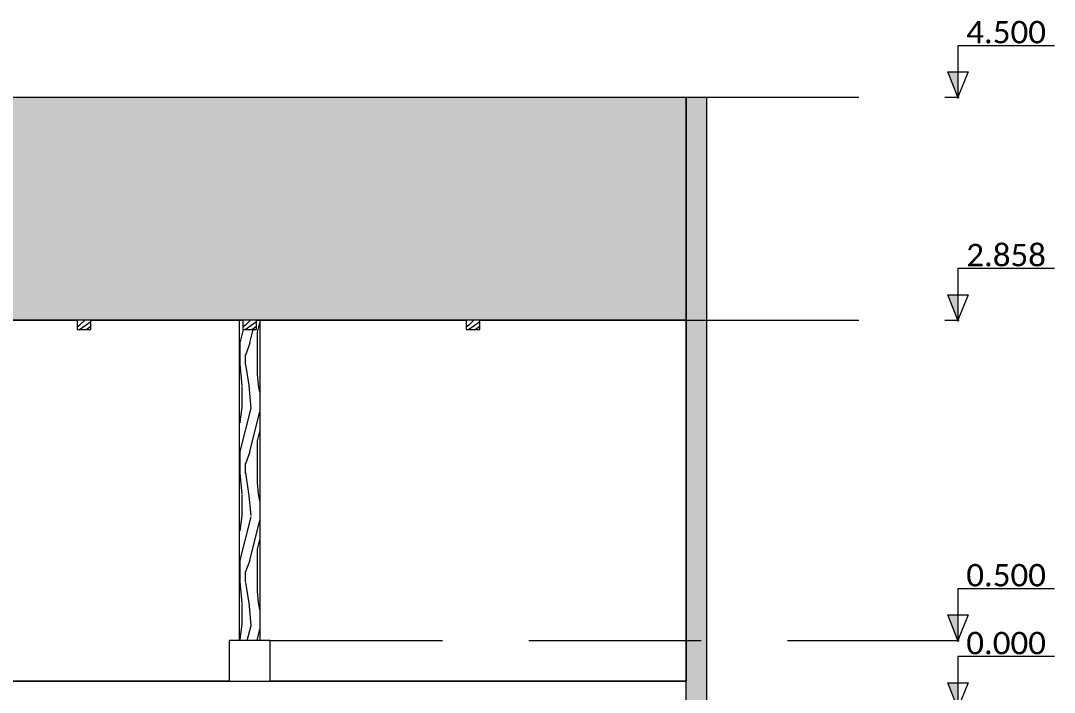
# Model space of a CAD drawing. Header units: metres. Extents: x -197 to 1099, y -24 to 14.
# Drawn here: x 664.19 to 671.8, y 0.12 to 5.06 of the extents above; entities that cross this region are included whole.
import ezdxf
from ezdxf.enums import TextEntityAlignment as Align

# ---------------------------------------------------------------- set-up
doc = ezdxf.new("R2010")
doc.units = ezdxf.units.M
doc.header["$LTSCALE"] = 0.001
doc.header["$PDMODE"] = 34
doc.header["$PDSIZE"] = 0.01
doc.linetypes.add('HIDDENX2', pattern=[19.05, 12.7, -6.35])
doc.layers.get('0').update_dxf_attribs({"lineweight": 13, "true_color": 0x000000})
for name, color, linetype, lineweight, true_color in [('Jach-Anotaciones-CalidaddeLínea  0.13', 7, 'Continuous', 13, 0x000000), ('Jach-Anotaciones-Hatch-Lum100%', 7, 'Continuous', 13, 0x000000), ('Jach-Anotaciones-Hatch-Lum50%', 9, 'Continuous', 13, 0x808080), ('JACH-Anotaciones-Textos-Lum75% @ 0.075', 7, 'Continuous', 13, 0x404040), ('JACH-Arq-Lineas-Proyeccion Niveles cortes', 9, 'HIDDENX2', 13, 0x808080)]:
    doc.layers.add(name, color=color, linetype=linetype, lineweight=lineweight, true_color=true_color)
doc.styles.add('02a-Calibri-JACH(1.8mm)', font='calibri.ttf', dxfattribs={"height": 2.2})
pattern_1 = [(0, (169.421, 45.032), (0, 6.985), [5.08, -1.905]), (90, (169.421, 45.032), (-6.985, 4e-16), [5.08, -1.905])]

# ---------------------------------------------------------------- blocks, each defined once
blk = doc.blocks.new('*U446')
at = {"lineweight": 0, "ltscale": 100}
h = blk.add_hatch(dxfattribs=at)
h.set_pattern_fill('ANGLE', color=256)
h.set_pattern_definition(pattern_1)
h.paths.add_polyline_path([(0, 2.5), (0, 0), (1, 2.5)])
h = blk.add_hatch(color=256, dxfattribs=at)
h.dxf.hatch_style = 1
h.paths.add_polyline_path([(0, 2.5), (0, 0), (1, 2.5)])
for points in [[(0, 5.1), (-9.47, 5.1)], [(0, 5.1), (0, 1.25)]]:
    blk.add_lwpolyline(points, dxfattribs=at)
for points in [[(0, 0), (1, 2.5), (-1, 2.5)], [(0, 2.5), (0, 0), (1, 2.5)]]:
    blk.add_lwpolyline(points, close=True, dxfattribs=at)
blk.add_point((0, 0), dxfattribs=at)
at = {"lineweight": 0, "ltscale": 100, "style": '02a-Calibri-JACH(1.8mm)'}
blk.add_attdef('ALT', text='', height=2.2, dxfattribs=at).set_placement((-4.73, 6.4), align=Align.MIDDLE_CENTER)
blk = doc.blocks.new('*U447')
at = {"lineweight": 0, "ltscale": 100}
h = blk.add_hatch(dxfattribs=at)
h.set_pattern_fill('ANGLE', color=256)
h.set_pattern_definition(pattern_1)
h.paths.add_polyline_path([(0, 2.5), (0, 0), (1, 2.5)])
h = blk.add_hatch(color=256, dxfattribs=at)
h.dxf.hatch_style = 1
h.paths.add_polyline_path([(0, 2.5), (0, 0), (1, 2.5)])
for points in [[(0, 5.1), (-9.47, 5.1)], [(0, 5.1), (0, 1.25)]]:
    blk.add_lwpolyline(points, dxfattribs=at)
for points in [[(0, 0), (1, 2.5), (-1, 2.5)], [(0, 2.5), (0, 0), (1, 2.5)]]:
    blk.add_lwpolyline(points, close=True, dxfattribs=at)
blk.add_point((0, 0), dxfattribs=at)
at = {"lineweight": 0, "ltscale": 100, "style": '02a-Calibri-JACH(1.8mm)'}
blk.add_attdef('ALT', text='', height=2.2, dxfattribs=at).set_placement((-4.73, 6.4), align=Align.MIDDLE_CENTER)
blk = doc.blocks.new('*U448')
at = {"lineweight": 0, "ltscale": 100}
h = blk.add_hatch(dxfattribs=at)
h.set_pattern_fill('ANGLE', color=256)
h.set_pattern_definition(pattern_1)
h.paths.add_polyline_path([(0, 2.5), (0, 0), (1, 2.5)])
h = blk.add_hatch(color=256, dxfattribs=at)
h.dxf.hatch_style = 1
h.paths.add_polyline_path([(0, 2.5), (0, 0), (1, 2.5)])
for points in [[(0, 5.1), (-9.47, 5.1)], [(0, 5.1), (0, 1.25)]]:
    blk.add_lwpolyline(points, dxfattribs=at)
for points in [[(0, 0), (1, 2.5), (-1, 2.5)], [(0, 2.5), (0, 0), (1, 2.5)]]:
    blk.add_lwpolyline(points, close=True, dxfattribs=at)
blk.add_point((0, 0), dxfattribs=at)
at = {"lineweight": 0, "ltscale": 100, "style": '02a-Calibri-JACH(1.8mm)'}
blk.add_attdef('ALT', text='', height=2.2, dxfattribs=at).set_placement((-4.73, 6.4), align=Align.MIDDLE_CENTER)
blk = doc.blocks.new('*U423')
at = {"lineweight": 0, "ltscale": 100}
h = blk.add_hatch(dxfattribs=at)
h.set_pattern_fill('ANGLE', color=256)
h.set_pattern_definition(pattern_1)
h.paths.add_polyline_path([(0, 2.5), (0, 0), (1, 2.5)])
h = blk.add_hatch(color=256, dxfattribs=at)
h.dxf.hatch_style = 1
h.paths.add_polyline_path([(0, 2.5), (0, 0), (1, 2.5)])
for points in [[(0, 5.1), (-9.47, 5.1)], [(0, 5.1), (0, 1.25)]]:
    blk.add_lwpolyline(points, dxfattribs=at)
for points in [[(0, 0), (1, 2.5), (-1, 2.5)], [(0, 2.5), (0, 0), (1, 2.5)]]:
    blk.add_lwpolyline(points, close=True, dxfattribs=at)
blk.add_point((0, 0), dxfattribs=at)
at = {"lineweight": 0, "ltscale": 100, "style": '02a-Calibri-JACH(1.8mm)'}
blk.add_attdef('ALT', text='', height=2.2, dxfattribs=at).set_placement((-4.73, 6.4), align=Align.MIDDLE_CENTER)

msp = doc.modelspace()

# ---------------------------------------------------------------- hatches: boundary and pattern name
at = {"layer": 'Jach-Anotaciones-Hatch-Lum100%', "ltscale": 100}
h = msp.add_hatch(color=256, dxfattribs=at)
h.dxf.hatch_style = 1
h.paths.add_polyline_path([(669.0894, 4.5), (669.23936, 4.5), (669.23936, -0.4), (669.0894, -0.4)])
at = {"layer": 'Jach-Anotaciones-Hatch-Lum50%', "ltscale": 100}
h = msp.add_hatch(dxfattribs=at)
h.set_pattern_fill('218', color=256, scale=0.13, pattern_type=2)
h.set_pattern_definition([(0, (330.01717, 0.04875), (0.26, 0.13), [0.0325, -0.2275]), (0, (330.01717, 0.065), (0.26, 0.13), [0.0325, -0.0975]), (0, (330.14717, 0.08125), (0.26, 0.13), [0.0325, -0.2275]), (0, (329.95217, -7e-15), (0.26, 0.13), [0.01625, -0.13, 0.01625, -0.0975]), (45, (329.968415, 0.0325), (0, 0.13), [0.02298097, -0.34471456]), (45, (329.952165, 0.08125), (0, 0.13), [0.016419, -0.35127653]), (45, (329.952165, 0.0975), (0, 0.13), [0.019695, -0.34800053]), (135, (330.114665, 0.0975), (1e-17, 0.13), [0.019695, -0.34800053]), (135, (330.114665, 0.08125), (1e-17, 0.13), [0.016419, -0.35127653]), (135, (330.098415, 0.0325), (1e-17, 0.13), [0.02298097, -0.34471456]), (26.56505, (329.98467, 0.0325), (-7e-12, 0.13), [0.036336105, -0.25435273]), (26.56505, (329.98467, 0.04875), (-7e-12, 0.13), [0.036336105, -0.25435273]), (26.56505, (329.91967, 0.065), (-7e-12, 0.13), [0.036336105, -0.25435273]), (26.56505, (329.91967, 0.08125), (-7e-12, 0.13), [0.036336105, -0.25435273]), (63.434949, (329.952165, -7e-15), (7e-12, 0.13), [0.036336105, -0.54504157]), (63.434949, (329.968415, -7e-15), (7e-12, 0.13), [0.036336105, -0.54504157]), (116.565051, (330.098415, -7e-15), (-7e-12, 0.13), [0.036336105, -0.54504157]), (116.565051, (330.114665, -7e-15), (-7e-12, 0.13), [0.036336105, -0.54504157]), (153.43495, (330.08217, 0.0325), (7e-12, 0.13), [0.036336105, -0.25435273]), (153.43495, (330.08217, 0.04875), (7e-12, 0.13), [0.036336105, -0.25435273]), (153.43495, (330.14717, 0.065), (7e-12, 0.13), [0.036336105, -0.25435273]), (153.43495, (330.14717, 0.08125), (7e-12, 0.13), [0.036336105, -0.25435273]), (82.8749837, (329.952165, -7e-15), (6e-14, 0.13), [0.13101166, -1.96517535]), (97.1250163, (330.114665, -7e-15), (-6e-14, 0.13), [0.13101166, -1.96517535])])
h.paths.add_polyline_path([(652.01181, 4.5), (669.0894, 4.5), (669.0894, 2.85783), (652.01181, 2.85783)])

# ---------------------------------------------------------------- linework, layer by layer
at = {"layer": 'Jach-Anotaciones-CalidaddeLínea  0.13', "ltscale": 100}
for points in [[(652.01181, 4.5), (669.0894, 4.5), (669.0894, 2.85783), (652.01181, 2.85783)], [(669.0894, 4.5), (669.23936, 4.5), (669.23936, -0.4), (669.0894, -0.4)], [(652.01181, 2.85783), (669.0894, 2.85783), (669.0894, 0.2), (652.01181, 0.2)]]:
    msp.add_lwpolyline(points, close=True, dxfattribs=at)
msp.add_lwpolyline([(652.01181, 0.2), (669.0894, 0.2)], dxfattribs=at)
at = {"layer": 'JACH-Arq-Lineas-Proyeccion Niveles cortes', "ltscale": 100}
for points in [[(669.0894, 4.5), (671.0894, 4.5)], [(669.0894, 2.85783), (671.0894, 2.85783)]]:
    msp.add_lwpolyline(points, dxfattribs=at)

# ---------------------------------------------------------------- block references
at = {"layer": 'JACH-Anotaciones-Textos-Lum75% @ 0.075', "ltscale": 100}
ref = msp.add_blockref('*U448', (671.0894, 4.5), dxfattribs=dict(at, xscale=-0.075, yscale=0.075, zscale=0.075))
ref.add_attrib('ALT', '4.500', dxfattribs={"layer": '0', "lineweight": 0, "ltscale": 100, "height": 0.165, "style": '02a-Calibri-JACH(1.8mm)'}).set_placement((671.44436, 4.98006), align=Align.MIDDLE_CENTER)
ref = msp.add_blockref('*U447', (671.0894, 2.85783), dxfattribs=dict(at, xscale=-0.075, yscale=0.075, zscale=0.075))
ref.add_attrib('ALT', '2.858', dxfattribs={"layer": '0', "lineweight": 0, "ltscale": 100, "height": 0.165, "style": '02a-Calibri-JACH(1.8mm)'}).set_placement((671.44436, 3.33789), align=Align.MIDDLE_CENTER)
ref = msp.add_blockref('*U423', (671.0894, 0.50002), dxfattribs=dict(at, xscale=-0.075, yscale=0.075, zscale=0.075))
ref.add_attrib('ALT', '0.500', dxfattribs={"layer": '0', "lineweight": 0, "ltscale": 100, "height": 0.165, "style": '02a-Calibri-JACH(1.8mm)'}).set_placement((671.44436, 0.98008), align=Align.MIDDLE_CENTER)
ref = msp.add_blockref('*U446', (671.0894, 0), dxfattribs=dict(at, xscale=-0.075, yscale=0.075, zscale=0.075))
ref.add_attrib('ALT', '0.000', dxfattribs={"layer": '0', "lineweight": 0, "ltscale": 100, "height": 0.165, "style": '02a-Calibri-JACH(1.8mm)'}).set_placement((671.44436, 0.48006), align=Align.MIDDLE_CENTER)

# ---------------------------------------------------------------- next in the draw order: wipeouts: each hides what was drawn before it
at = {"ltscale": 100}
for points in [[(664.60541, 2.79057), (664.70541, 2.79057), (664.70541, 2.85783), (664.60541, 2.85783)], [(665.80041, 2.85783), (665.95041, 2.85783), (665.95041, 0.50002), (665.80041, 0.50002)], [(667.4699, 2.79057), (667.5699, 2.79057), (667.5699, 2.85783), (667.4699, 2.85783)]]:
    msp.add_wipeout(points, dxfattribs=at).dxf.layer = 'Jach-Anotaciones-CalidaddeLínea  0.13'

# ---------------------------------------------------------------- next in the draw order: hatches: boundary and pattern name
at = {"layer": 'Jach-Anotaciones-Hatch-Lum50%', "ltscale": 100}
h = msp.add_hatch(dxfattribs=at)
h.set_pattern_fill('WOOD_01', color=256, scale=0.6, angle=45, pattern_type=2)
h.set_pattern_definition([(45, (340.2437, 0.6879), (-0.4242641, 0.4242641), [0.12, -0.48]), (53.9726, (340.477062, 0.463012), (2.1213213634, 2.969847486), [0.1154124, -11.4258174]), (50.7105, (340.447364, 0.484225), (3.394118772, 4.242634612), [0.1205988, -5.9093256]), (29.5779, (340.320084, 0.611504), (5.9396913864, 3.3941177175), [0.1804992, -17.8694262]), (38.6599, (340.18856, 0.76), (0.424263336, 0.42426507), [0.1086648, -5.3245656]), (30.0686, (340.44312, 0.530894), (2.121319648, 1.2727928944), [0.0931452, -9.2213592]), (33.6901, (340.04856, 0.62847), (0.424264035, 0.42426435), [0.2447532, -2.8146582]), (50.7105, (340.515246, 0.42483), (3.394118772, 4.242634612), [0.0602994, -5.969625]), (45, (340.3328, 0.5988), (-0.4242641, 0.4242641), [0.06, -0.54]), (45, (340.19705, 0.56484), (-0.4242641, 0.4242641), [0.18, -0.42]), (56.3099, (340.21826, 0.71333), (1.272793197, 2.12131916), [0.061188, -2.9982234]), (47.7263, (340.332812, 0.513924), (8.0610191202, 8.9095438786), [0.1261428, -12.4881348]), (37.4054, (340.366753, 0.52241), (3.8183738783, 2.9698511006), [0.0907962, -8.9888502]), (45, (340.50676, 0.34), (-0.4242641, 0.4242641), [0.12, -0.48]), (43.8309, (340.485547, 0.276336), (0.4242638206, 0.4242644723), [0.2940612, -29.11206]), (45, (340.16735, 0.59453), (-0.4242641, 0.4242641), [0.06, -0.54]), (45, (340.17583, 0.6709), (-0.4242641, 0.4242641), [0.06, -0.54]), (45, (339.94673, 0.51817), (-0.4242641, 0.4242641), [0.09, -0.51]), (35.5377, (340.04007, 0.65393), (0.424263937, 0.424264266), [0.1824828, -3.4671744]), (45, (339.9043, 0.51817), (-0.4242641, 0.4242641), [0.12, -0.48]), (45, (340.2395, 0.08966), (-0.4242641, 0.4242641), [0.066, -0.534]), (45, (340.43464, 0.32725), (-0.4242641, 0.4242641), [0.06, -0.54]), (45, (340.20553, 0.1236), (-0.4242641, 0.4242641), [0.126, -0.474]), (50.4403, (340.396452, 0.36543), (3.8183787048, 4.666902416), [0.12657, -12.5304432]), (45, (340.36675, 0.4036), (-0.4242641, 0.4242641), [0.114, -0.486]), (45, (340.13765, 0.1915), (-0.4242641, 0.4242641), [0.066, -0.534]), (43.8309, (340.12068, 0.310277), (0.4242638206, 0.4242644723), [0.2940612, -29.11206]), (45, (340.1207, 0.38664), (-0.4242641, 0.4242641), [0.06, -0.54]), (45, (340.0655, 0.35695), (-0.4242641, 0.4242641), [0.06, -0.54]), (45, (340.23523, 0.52665), (-0.4242641, 0.4242641), [0.12, -0.48]), (45, (340.1419, 0.4503), (-0.4242641, 0.4242641), [0.06, -0.54]), (45, (340.0061, 0.41634), (-0.4242641, 0.4242641), [0.12, -0.48]), (64.6538, (340.29887, 0.352703), (2.9698508897, 6.363958836), [0.0891966, -8.8304436]), (56.3099, (340.10795, 0.39937), (1.272793197, 2.12131916), [0.061188, -2.9982234]), (56.3099, (340.29887, 0.54786), (1.272793197, 2.12131916), [0.061188, -2.9982234]), (50.7105, (340.01037, 0.581806), (3.394118772, 4.242634612), [0.0602994, -5.969625]), (34.6952, (339.84915, 0.47998), (2.969846221, 2.121322584), [0.0670818, -6.641121]), (33.6901, (340.28614, 0.13633), (0.424264035, 0.42426435), [0.061188, -2.9982234]), (135, (340.33705, 0.17027), (-0.4242641, -0.4242641), [0, -0.6]), (31.6076, (340.010372, 0.318762), (8.9095326123, 5.5154459148), [0.129522, -12.8226924]), (56.3099, (340.20978, 0.63696), (1.272793197, 2.12131916), [0.061188, -2.9982234]), (55.3048, (340.47706, 0.369674), (1.697057863, 2.545582644), [0.0670818, -6.641121]), (33.6901, (340.16311, 0.42907), (0.424264035, 0.42426435), [0.061188, -2.9982234]), (33.6901, (340.18432, 0.49271), (0.424264035, 0.42426435), [0.061188, -2.9982234]), (26.5651, (340.0528, 0.27634), (0.42426348, 0.42426448), [0.0758946, -1.8214716]), (30.9638, (339.95522, 0.46725), (0.424263374, 0.42426443), [0.2473866, -2.2264764]), (28.3008, (340.01037, 0.581806), (3.818373941, 2.121322985), [0.1879254, -6.076257]), (45, (339.98916, 0.603), (-0.4242641, 0.4242641), [0.072, -0.528]), (30.9638, (340.29463, 0.2127), (0.424263374, 0.42426443), [0.2473866, -2.2264764]), (30.9638, (340.2225, 0.19997), (0.424263374, 0.42426443), [0.2473866, -2.2264764]), (30.9638, (340.18432, 0.23815), (0.424263374, 0.42426443), [0.2473866, -2.2264764]), (34.6952, (339.950975, 0.37816), (2.969846221, 2.121322584), [0.0670818, -6.641121]), (30.9638, (340.09098, 0.5012), (0.424263374, 0.42426443), [0.123693, -2.35017]), (34.6952, (340.08674, 0.242395), (2.969846221, 2.121322584), [0.0670818, -6.641121]), (42.6141, (340.337055, 0.433313), (0.4242635254, 0.424264566), [0.1441248, -14.268369]), (34.6952, (340.21402, 0.46301), (2.969846221, 2.121322584), [0.0670818, -6.641121]), (57.5288, (340.26917, 0.501196), (1.272792705, 2.121320251), [0.055317, -5.4764094]), (34.5626, (340.107952, 0.221181), (5.5154265403, 3.8183827019), [0.2318364, -22.951773]), (36.8699, (340.29887, 0.3527), (0.424263943, 0.424263737), [0.0848526, -4.1577876]), (49.7636, (340.141893, 0.28058), (4.2426442934, 5.0911651756), [0.1444992, -7.0804572]), (45, (340.23523, 0.3909), (-0.4242641, 0.4242641), [0.186, -0.414]), (29.7449, (339.89582, 0.433313), (2.121319509, 1.272792796), [0.0684108, -6.7726416]), (35.5377, (340.337055, 0.17027), (0.424263937, 0.424264266), [0.1824828, -3.4671744]), (25.0169, (340.158864, 0.17027), (1.6970559375, 0.848528373), [0.0702282, -6.9525912]), (45, (340.2522, 0.76424), (-0.4242641, 0.4242641), [0.03, -0.57]), (45, (340.4389, 0.57756), (-0.4242641, 0.4242641), [0.06, -0.54]), (56.3099, (340.59161, 0.42483), (1.272793197, 2.12131916), [0.061188, -2.9982234]), (45, (340.5534, 0.4715), (-0.4242641, 0.4242641), [0.108, -0.492]), (28.3008, (340.324327, 0.692114), (3.818373941, 2.121322985), [0.0626418, -6.2015406]), (33.0207, (340.417665, 0.607262), (9.7585391335, 6.3634951477), [0.1104042, -20.1303864]), (135, (340.5916, 0.4248), (-0.4242641, -0.4242641), [0, -0.6]), (45, (340.62555, 0.47574), (-0.4242641, 0.4242641), [0.054, -0.546]), (45, (340.54494, 0.55635), (-0.4242641, 0.4242641), [0.054, -0.546]), (45, (340.52373, 0.57756), (-0.4242641, 0.4242641), [0.054, -0.546]), (21.0376, (340.37948, 0.72181), (4.242635036, 1.69706195), [0.0590934, -5.8502172]), (33.5163, (340.32857, 0.772725), (2.54565036602, 1.6969903074), [0.0551028, -39.129315]), (26.5651, (340.4813, 0.61999), (0.42426348, 0.42426448), [0.0569208, -1.8404448]), (32.4712, (340.273415, 0.82788), (2.54558438, 1.697056579), [0.055317, -5.4764094])])
h.paths.add_polyline_path([(664.60541, 2.79057), (664.70541, 2.79057), (664.70541, 2.85783), (664.60541, 2.85783)])
h = msp.add_hatch(dxfattribs=at)
h.set_pattern_fill('WOOD_01', color=256, scale=0.6, angle=45, pattern_type=2)
h.set_pattern_definition([(45, (343.1082, 0.6879), (-0.4242641, 0.4242641), [0.12, -0.48]), (53.9726, (343.34156, 0.463012), (2.1213213634, 2.969847486), [0.1154124, -11.4258174]), (50.7105, (343.31186, 0.484225), (3.394118772, 4.242634612), [0.1205988, -5.9093256]), (29.5779, (343.184582, 0.611504), (5.9396913864, 3.3941177175), [0.1804992, -17.8694262]), (38.6599, (343.05306, 0.76), (0.424263336, 0.42426507), [0.1086648, -5.3245656]), (30.0686, (343.30762, 0.530894), (2.121319648, 1.2727928944), [0.0931452, -9.2213592]), (33.6901, (342.91305, 0.62847), (0.424264035, 0.42426435), [0.2447532, -2.8146582]), (50.7105, (343.379743, 0.42483), (3.394118772, 4.242634612), [0.0602994, -5.969625]), (45, (343.1973, 0.5988), (-0.4242641, 0.4242641), [0.06, -0.54]), (45, (343.06155, 0.56484), (-0.4242641, 0.4242641), [0.18, -0.42]), (56.3099, (343.08276, 0.71333), (1.272793197, 2.12131916), [0.061188, -2.9982234]), (47.7263, (343.19731, 0.513924), (8.0610191202, 8.9095438786), [0.1261428, -12.4881348]), (37.4054, (343.23125, 0.52241), (3.8183738783, 2.9698511006), [0.0907962, -8.9888502]), (45, (343.37126, 0.34), (-0.4242641, 0.4242641), [0.12, -0.48]), (43.8309, (343.350045, 0.276336), (0.4242638206, 0.4242644723), [0.2940612, -29.11206]), (45, (343.03185, 0.59453), (-0.4242641, 0.4242641), [0.06, -0.54]), (45, (343.04033, 0.6709), (-0.4242641, 0.4242641), [0.06, -0.54]), (45, (342.8112, 0.51817), (-0.4242641, 0.4242641), [0.09, -0.51]), (35.5377, (342.90457, 0.65393), (0.424263937, 0.424264266), [0.1824828, -3.4671744]), (45, (342.7688, 0.51817), (-0.4242641, 0.4242641), [0.12, -0.48]), (45, (343.104, 0.08966), (-0.4242641, 0.4242641), [0.066, -0.534]), (45, (343.29913, 0.32725), (-0.4242641, 0.4242641), [0.06, -0.54]), (45, (343.07003, 0.1236), (-0.4242641, 0.4242641), [0.126, -0.474]), (50.4403, (343.26095, 0.36543), (3.8183787048, 4.666902416), [0.12657, -12.5304432]), (45, (343.23125, 0.4036), (-0.4242641, 0.4242641), [0.114, -0.486]), (45, (343.00215, 0.1915), (-0.4242641, 0.4242641), [0.066, -0.534]), (43.8309, (342.985178, 0.310277), (0.4242638206, 0.4242644723), [0.2940612, -29.11206]), (45, (342.9852, 0.38664), (-0.4242641, 0.4242641), [0.06, -0.54]), (45, (342.93, 0.35695), (-0.4242641, 0.4242641), [0.06, -0.54]), (45, (343.0997, 0.52665), (-0.4242641, 0.4242641), [0.12, -0.48]), (45, (343.0064, 0.4503), (-0.4242641, 0.4242641), [0.06, -0.54]), (45, (342.8706, 0.41634), (-0.4242641, 0.4242641), [0.12, -0.48]), (64.6538, (343.16337, 0.352703), (2.9698508897, 6.363958836), [0.0891966, -8.8304436]), (56.3099, (342.97245, 0.39937), (1.272793197, 2.12131916), [0.061188, -2.9982234]), (56.3099, (343.16337, 0.54786), (1.272793197, 2.12131916), [0.061188, -2.9982234]), (50.7105, (342.87487, 0.581806), (3.394118772, 4.242634612), [0.0602994, -5.969625]), (34.6952, (342.71365, 0.47998), (2.969846221, 2.121322584), [0.0670818, -6.641121]), (33.6901, (343.15064, 0.13633), (0.424264035, 0.42426435), [0.061188, -2.9982234]), (135, (343.20155, 0.17027), (-0.4242641, -0.4242641), [0, -0.6]), (31.6076, (342.87487, 0.318762), (8.9095326123, 5.5154459148), [0.129522, -12.8226924]), (56.3099, (343.07427, 0.63696), (1.272793197, 2.12131916), [0.061188, -2.9982234]), (55.3048, (343.34156, 0.369674), (1.697057863, 2.545582644), [0.0670818, -6.641121]), (33.6901, (343.0276, 0.42907), (0.424264035, 0.42426435), [0.061188, -2.9982234]), (33.6901, (343.04882, 0.49271), (0.424264035, 0.42426435), [0.061188, -2.9982234]), (26.5651, (342.9173, 0.27634), (0.42426348, 0.42426448), [0.0758946, -1.8214716]), (30.9638, (342.81971, 0.46725), (0.424263374, 0.42426443), [0.2473866, -2.2264764]), (28.3008, (342.87487, 0.581806), (3.818373941, 2.121322985), [0.1879254, -6.076257]), (45, (342.85366, 0.603), (-0.4242641, 0.4242641), [0.072, -0.528]), (30.9638, (343.15913, 0.2127), (0.424263374, 0.42426443), [0.2473866, -2.2264764]), (30.9638, (343.087, 0.19997), (0.424263374, 0.42426443), [0.2473866, -2.2264764]), (30.9638, (343.04882, 0.23815), (0.424263374, 0.42426443), [0.2473866, -2.2264764]), (34.6952, (342.81547, 0.37816), (2.969846221, 2.121322584), [0.0670818, -6.641121]), (30.9638, (342.95548, 0.5012), (0.424263374, 0.42426443), [0.123693, -2.35017]), (34.6952, (342.951237, 0.242395), (2.969846221, 2.121322584), [0.0670818, -6.641121]), (42.6141, (343.201552, 0.433313), (0.4242635254, 0.424264566), [0.1441248, -14.268369]), (34.6952, (343.078516, 0.46301), (2.969846221, 2.121322584), [0.0670818, -6.641121]), (57.5288, (343.13367, 0.501196), (1.272792705, 2.121320251), [0.055317, -5.4764094]), (34.5626, (342.97245, 0.221181), (5.5154265403, 3.8183827019), [0.2318364, -22.951773]), (36.8699, (343.16337, 0.3527), (0.424263943, 0.424263737), [0.0848526, -4.1577876]), (49.7636, (343.00639, 0.28058), (4.2426442934, 5.0911651756), [0.1444992, -7.0804572]), (45, (343.0997, 0.3909), (-0.4242641, 0.4242641), [0.186, -0.414]), (29.7449, (342.76032, 0.433313), (2.121319509, 1.272792796), [0.0684108, -6.7726416]), (35.5377, (343.20155, 0.17027), (0.424263937, 0.424264266), [0.1824828, -3.4671744]), (25.0169, (343.02336, 0.17027), (1.6970559375, 0.848528373), [0.0702282, -6.9525912]), (45, (343.1167, 0.76424), (-0.4242641, 0.4242641), [0.03, -0.57]), (45, (343.3034, 0.57756), (-0.4242641, 0.4242641), [0.06, -0.54]), (56.3099, (343.45611, 0.42483), (1.272793197, 2.12131916), [0.061188, -2.9982234]), (45, (343.4179, 0.4715), (-0.4242641, 0.4242641), [0.108, -0.492]), (28.3008, (343.188825, 0.692114), (3.818373941, 2.121322985), [0.0626418, -6.2015406]), (33.0207, (343.282163, 0.607262), (9.7585391335, 6.3634951477), [0.1104042, -20.1303864]), (135, (343.4561, 0.4248), (-0.4242641, -0.4242641), [0, -0.6]), (45, (343.49005, 0.47574), (-0.4242641, 0.4242641), [0.054, -0.546]), (45, (343.40944, 0.55635), (-0.4242641, 0.4242641), [0.054, -0.546]), (45, (343.3882, 0.57756), (-0.4242641, 0.4242641), [0.054, -0.546]), (21.0376, (343.24398, 0.72181), (4.242635036, 1.69706195), [0.0590934, -5.8502172]), (33.5163, (343.193067, 0.772725), (2.54565036602, 1.6969903074), [0.0551028, -39.129315]), (26.5651, (343.3458, 0.61999), (0.42426348, 0.42426448), [0.0569208, -1.8404448]), (32.4712, (343.13791, 0.82788), (2.54558438, 1.697056579), [0.055317, -5.4764094])])
h.paths.add_polyline_path([(667.4699, 2.79057), (667.5699, 2.79057), (667.5699, 2.85783), (667.4699, 2.85783)])

# ---------------------------------------------------------------- next in the draw order: linework, layer by layer
at = {"layer": 'Jach-Anotaciones-CalidaddeLínea  0.13', "ltscale": 100}
for points in [[(664.60541, 2.79057), (664.70541, 2.79057), (664.70541, 2.85783), (664.60541, 2.85783)], [(665.80041, 2.85783), (665.95041, 2.85783), (665.95041, 0.50002), (665.80041, 0.50002)], [(667.4699, 2.79057), (667.5699, 2.79057), (667.5699, 2.85783), (667.4699, 2.85783)]]:
    msp.add_lwpolyline(points, close=True, dxfattribs=at)

# ---------------------------------------------------------------- next in the draw order: wipeouts: each hides what was drawn before it
at = {"ltscale": 100}
msp.add_wipeout([(665.72541, 0.2), (666.02541, 0.2), (666.02541, 0.50002), (665.72541, 0.50002)], dxfattribs=at).dxf.layer = 'Jach-Anotaciones-CalidaddeLínea  0.13'

# ---------------------------------------------------------------- next in the draw order: hatches: boundary and pattern name
at = {"layer": 'Jach-Anotaciones-Hatch-Lum50%', "ltscale": 100}
h = msp.add_hatch(dxfattribs=at)
h.set_pattern_fill('WOOD_01', color=256, scale=0.8, angle=90, pattern_type=2)
h.set_pattern_definition([(90, (467.0348, 0.768), (-0.8, 5e-17), [0.16, -0.64]), (98.9726, (467.466832, 0.776), (-0.7999981005, 4.8000000235), [0.1538832, -15.2344232]), (95.7105, (467.41883, 0.768), (-0.799988406, 7.20000014), [0.1607984, -7.8791008]), (74.5779, (467.178832, 0.768), (2.399989871, 8.7999996156), [0.2406656, -23.8259016]), (83.6599, (466.91483, 0.784), (-1.634e-06, 0.800000253), [0.1448864, -7.0994208]), (75.0686, (467.37083, 0.808), (0.799998696, 3.199999993), [0.1241936, -12.2951456]), (78.6901, (466.90683, 0.528), (-3e-07, 0.80000023), [0.3263376, -3.7528776]), (95.7105, (467.53883, 0.776), (-0.799988406, 7.20000014), [0.0803992, -7.9595]), (90, (467.2028, 0.768), (-0.8, 5e-17), [0.08, -0.72]), (90, (467.1068, 0.608), (-0.8, 5e-17), [0.24, -0.56]), (101.3099, (466.98683, 0.768), (-0.79999795, 3.19999982), [0.081584, -3.9976312]), (92.7263, (467.282832, 0.688), (-0.799996814, 16.000000236), [0.1681904, -16.6508464]), (82.4054, (467.30683, 0.728), (0.799994947, 6.399999886), [0.1210616, -11.9851336]), (90, (467.6108, 0.688), (-0.8, 5e-17), [0.16, -0.64]), (88.8309, (467.650832, 0.608), (-6.144e-07, 0.8000001466), [0.3920816, -38.81608]), (90, (467.0508, 0.608), (-0.8, 5e-17), [0.08, -0.72]), (90, (466.9868, 0.688), (-0.8, 5e-17), [0.08, -0.72]), (90, (466.9148, 0.328), (-0.8, 5e-17), [0.12, -0.68]), (80.5377, (466.87483, 0.544), (-3.1e-07, 0.80000006), [0.2433104, -4.6228992]), (90, (466.8748, 0.288), (-0.8, 5e-17), [0.16, -0.64]), (90, (467.5948, 0.2), (-0.8, 5e-17), [0.088, -0.712]), (90, (467.5548, 0.608), (-0.8, 5e-17), [0.08, -0.72]), (90, (467.5308, 0.2), (-0.8, 5e-17), [0.168, -0.632]), (95.4403, (467.482832, 0.608), (-0.799995827, 7.999999761), [0.16876, -16.7072576]), (90, (467.4188, 0.616), (-0.8, 5e-17), [0.152, -0.648]), (90, (467.4028, 0.2), (-0.8, 5e-17), [0.088, -0.712]), (88.8309, (467.274832, 0.296), (-6.144e-07, 0.8000001466), [0.3920816, -38.81608]), (90, (467.2028, 0.368), (-0.8, 5e-17), [0.08, -0.72]), (90, (467.1788, 0.288), (-0.8, 5e-17), [0.08, -0.72]), (90, (467.1788, 0.608), (-0.8, 5e-17), [0.16, -0.64]), (90, (467.1628, 0.448), (-0.8, 5e-17), [0.08, -0.72]), (90, (467.0668, 0.288), (-0.8, 5e-17), [0.16, -0.64]), (109.6538, (467.40283, 0.504), (-3.19999566, 8.800000202), [0.1189288, -11.7739248]), (101.3099, (467.17883, 0.368), (-0.79999795, 3.19999982), [0.081584, -3.9976312]), (101.3099, (467.21883, 0.688), (-0.79999795, 3.19999982), [0.081584, -3.9976312]), (95.7105, (466.91483, 0.448), (-0.799988406, 7.20000014), [0.0803992, -7.9595]), (79.6952, (466.85883, 0.2), (0.799995757, 4.799999982), [0.0894424, -8.854828]), (78.6901, (467.59483, 0.288), (-3e-07, 0.80000023), [0.081584, -3.9976312]), (180, (467.6108, 0.368), (-1e-16, -0.8), [0, -0.8]), (76.6076, (467.162832, 0.2), (3.1999756264, 13.60000018), [0.172696, -17.0969232]), (101.3099, (467.05083, 0.688), (-0.79999795, 3.19999982), [0.081584, -3.9976312]), (100.3048, (467.55483, 0.688), (-0.799996835, 3.99999983), [0.0894424, -8.854828]), (78.6901, (467.20283, 0.448), (-3e-07, 0.80000023), [0.081584, -3.9976312]), (78.6901, (467.16283, 0.528), (-3e-07, 0.80000023), [0.081584, -3.9976312]), (71.5651, (467.24283, 0.2), (-9.3e-07, 0.79999983), [0.1011928, -2.4286288]), (75.9638, (466.97083, 0.288), (-1e-06, 0.79999968), [0.3298488, -2.9686352]), (73.3008, (466.91483, 0.448), (1.599994986, 5.599999966), [0.2505672, -8.101676]), (90, (466.8748, 0.448), (-0.8, 5e-17), [0.096, -0.704]), (75.9638, (467.53083, 0.368), (-1e-06, 0.79999968), [0.3298488, -2.9686352]), (75.9638, (467.47483, 0.288), (-1e-06, 0.79999968), [0.3298488, -2.9686352]), (75.9638, (467.40283, 0.288), (-1e-06, 0.79999968), [0.3298488, -2.9686352]), (79.6952, (467.05083, 0.2), (0.799995757, 4.799999982), [0.0894424, -8.854828]), (75.9638, (467.06683, 0.448), (-1e-06, 0.79999968), [0.164924, -3.13356]), (79.6952, (467.30683, 0.2), (0.799995757, 4.799999982), [0.0894424, -8.854828]), (87.6141, (467.362832, 0.616), (-9.81e-07, 0.799999957), [0.1921664, -19.024492]), (79.6952, (467.21883, 0.528), (0.799995757, 4.799999982), [0.0894424, -8.854828]), (102.5288, (467.23483, 0.616), (-0.799999443, 3.200000383), [0.073756, -7.3018792]), (79.5626, (467.346832, 0.2), (1.5999882748, 8.799999746), [0.3091152, -30.602364]), (81.8699, (467.40283, 0.504), (1.93e-07, 0.79999957), [0.1131368, -5.5437168]), (94.7636, (467.32283, 0.288), (-0.79999316, 8.79999996), [0.1926656, -9.4406096]), (90, (467.3068, 0.48), (-0.8, 5e-17), [0.248, -0.552]), (74.7449, (466.94683, 0.2), (0.799998657, 3.19999977), [0.0912144, -9.0301888]), (80.5377, (467.61083, 0.368), (-3.1e-07, 0.80000006), [0.2433104, -4.6228992]), (70.0169, (467.44283, 0.2), (0.79999946, 2.399999904), [0.0936376, -9.2701216]), (90, (466.9708, 0.848), (-0.8, 5e-17), [0.04, -0.76]), (90, (467.3228, 0.848), (-0.8, 5e-17), [0.08, -0.72]), (101.3099, (467.61083, 0.848), (-0.79999795, 3.19999982), [0.081584, -3.9976312]), (90, (467.5308, 0.856), (-0.8, 5e-17), [0.144, -0.656]), (73.3008, (467.10683, 0.848), (1.599994986, 5.599999966), [0.0835224, -8.2687208]), (78.0207, (467.274832, 0.856), (3.2008781664, 15.199999689), [0.1472056, -26.8405152]), (180, (467.6108, 0.848), (-1e-16, -0.8), [0, -0.8]), (90, (467.5948, 0.928), (-0.8, 5e-17), [0.072, -0.728]), (90, (467.4428, 0.928), (-0.8, 5e-17), [0.072, -0.728]), (90, (467.4028, 0.928), (-0.8, 5e-17), [0.072, -0.728]), (66.0376, (467.13083, 0.928), (2.39998932, 5.600000022), [0.0787912, -7.8002896]), (78.5163, (467.034832, 0.928), (0.8001243765, 3.9999999871), [0.0734704, -52.17242]), (71.5651, (467.32283, 0.928), (-9.3e-07, 0.79999983), [0.0758944, -2.4539264]), (77.4712, (466.93083, 0.928), (0.799999682, 4.000000256), [0.073756, -7.3018792])])
h.paths.add_polyline_path([(665.80041, 2.85783), (665.95041, 2.85783), (665.95041, 0.50002), (665.80041, 0.50002)])

# ---------------------------------------------------------------- next in the draw order: linework, layer by layer
at = {"layer": 'Jach-Anotaciones-CalidaddeLínea  0.13', "ltscale": 100}
msp.add_lwpolyline([(665.72541, 0.2), (666.02541, 0.2), (666.02541, 0.50002), (665.72541, 0.50002)], close=True, dxfattribs=at)
at = {"layer": 'JACH-Arq-Lineas-Proyeccion Niveles cortes', "ltscale": 100}
msp.add_lwpolyline([(666.02541, 0.50002), (671.0894, 0.50002)], dxfattribs=at)

# ---------------------------------------------------------------- next in the draw order: wipeouts: each hides what was drawn before it
at = {"ltscale": 100}
msp.add_wipeout([(665.82541, 2.79057), (665.92541, 2.79057), (665.92541, 2.85783), (665.82541, 2.85783)], dxfattribs=at).dxf.layer = 'Jach-Anotaciones-CalidaddeLínea  0.13'

# ---------------------------------------------------------------- next in the draw order: hatches: boundary and pattern name
at = {"layer": 'Jach-Anotaciones-Hatch-Lum50%', "ltscale": 100}
h = msp.add_hatch(dxfattribs=at)
h.set_pattern_fill('WOOD_01', color=256, scale=0.6, angle=45, pattern_type=2)
h.set_pattern_definition([(45, (341.4637, 0.6879), (-0.4242641, 0.4242641), [0.12, -0.48]), (53.9726, (341.697062, 0.463012), (2.1213213634, 2.969847486), [0.1154124, -11.4258174]), (50.7105, (341.667364, 0.484225), (3.394118772, 4.242634612), [0.1205988, -5.9093256]), (29.5779, (341.540084, 0.611504), (5.9396913864, 3.3941177175), [0.1804992, -17.8694262]), (38.6599, (341.40856, 0.76), (0.424263336, 0.42426507), [0.1086648, -5.3245656]), (30.0686, (341.66312, 0.530894), (2.121319648, 1.2727928944), [0.0931452, -9.2213592]), (33.6901, (341.26856, 0.62847), (0.424264035, 0.42426435), [0.2447532, -2.8146582]), (50.7105, (341.735246, 0.42483), (3.394118772, 4.242634612), [0.0602994, -5.969625]), (45, (341.5528, 0.5988), (-0.4242641, 0.4242641), [0.06, -0.54]), (45, (341.41705, 0.56484), (-0.4242641, 0.4242641), [0.18, -0.42]), (56.3099, (341.43826, 0.71333), (1.272793197, 2.12131916), [0.061188, -2.9982234]), (47.7263, (341.552812, 0.513924), (8.0610191202, 8.9095438786), [0.1261428, -12.4881348]), (37.4054, (341.586753, 0.52241), (3.8183738783, 2.9698511006), [0.0907962, -8.9888502]), (45, (341.72676, 0.34), (-0.4242641, 0.4242641), [0.12, -0.48]), (43.8309, (341.705547, 0.276336), (0.4242638206, 0.4242644723), [0.2940612, -29.11206]), (45, (341.38735, 0.59453), (-0.4242641, 0.4242641), [0.06, -0.54]), (45, (341.39583, 0.6709), (-0.4242641, 0.4242641), [0.06, -0.54]), (45, (341.16673, 0.51817), (-0.4242641, 0.4242641), [0.09, -0.51]), (35.5377, (341.26007, 0.65393), (0.424263937, 0.424264266), [0.1824828, -3.4671744]), (45, (341.1243, 0.51817), (-0.4242641, 0.4242641), [0.12, -0.48]), (45, (341.4595, 0.08966), (-0.4242641, 0.4242641), [0.066, -0.534]), (45, (341.65464, 0.32725), (-0.4242641, 0.4242641), [0.06, -0.54]), (45, (341.42553, 0.1236), (-0.4242641, 0.4242641), [0.126, -0.474]), (50.4403, (341.616452, 0.36543), (3.8183787048, 4.666902416), [0.12657, -12.5304432]), (45, (341.58675, 0.4036), (-0.4242641, 0.4242641), [0.114, -0.486]), (45, (341.35765, 0.1915), (-0.4242641, 0.4242641), [0.066, -0.534]), (43.8309, (341.34068, 0.310277), (0.4242638206, 0.4242644723), [0.2940612, -29.11206]), (45, (341.3407, 0.38664), (-0.4242641, 0.4242641), [0.06, -0.54]), (45, (341.2855, 0.35695), (-0.4242641, 0.4242641), [0.06, -0.54]), (45, (341.45523, 0.52665), (-0.4242641, 0.4242641), [0.12, -0.48]), (45, (341.3619, 0.4503), (-0.4242641, 0.4242641), [0.06, -0.54]), (45, (341.2261, 0.41634), (-0.4242641, 0.4242641), [0.12, -0.48]), (64.6538, (341.51887, 0.352703), (2.9698508897, 6.363958836), [0.0891966, -8.8304436]), (56.3099, (341.32795, 0.39937), (1.272793197, 2.12131916), [0.061188, -2.9982234]), (56.3099, (341.51887, 0.54786), (1.272793197, 2.12131916), [0.061188, -2.9982234]), (50.7105, (341.23037, 0.581806), (3.394118772, 4.242634612), [0.0602994, -5.969625]), (34.6952, (341.06915, 0.47998), (2.969846221, 2.121322584), [0.0670818, -6.641121]), (33.6901, (341.50614, 0.13633), (0.424264035, 0.42426435), [0.061188, -2.9982234]), (135, (341.55705, 0.17027), (-0.4242641, -0.4242641), [0, -0.6]), (31.6076, (341.230372, 0.318762), (8.9095326123, 5.5154459148), [0.129522, -12.8226924]), (56.3099, (341.42978, 0.63696), (1.272793197, 2.12131916), [0.061188, -2.9982234]), (55.3048, (341.69706, 0.369674), (1.697057863, 2.545582644), [0.0670818, -6.641121]), (33.6901, (341.38311, 0.42907), (0.424264035, 0.42426435), [0.061188, -2.9982234]), (33.6901, (341.40432, 0.49271), (0.424264035, 0.42426435), [0.061188, -2.9982234]), (26.5651, (341.2728, 0.27634), (0.42426348, 0.42426448), [0.0758946, -1.8214716]), (30.9638, (341.17522, 0.46725), (0.424263374, 0.42426443), [0.2473866, -2.2264764]), (28.3008, (341.23037, 0.581806), (3.818373941, 2.121322985), [0.1879254, -6.076257]), (45, (341.20916, 0.603), (-0.4242641, 0.4242641), [0.072, -0.528]), (30.9638, (341.51463, 0.2127), (0.424263374, 0.42426443), [0.2473866, -2.2264764]), (30.9638, (341.4425, 0.19997), (0.424263374, 0.42426443), [0.2473866, -2.2264764]), (30.9638, (341.40432, 0.23815), (0.424263374, 0.42426443), [0.2473866, -2.2264764]), (34.6952, (341.170975, 0.37816), (2.969846221, 2.121322584), [0.0670818, -6.641121]), (30.9638, (341.31098, 0.5012), (0.424263374, 0.42426443), [0.123693, -2.35017]), (34.6952, (341.30674, 0.242395), (2.969846221, 2.121322584), [0.0670818, -6.641121]), (42.6141, (341.557055, 0.433313), (0.4242635254, 0.424264566), [0.1441248, -14.268369]), (34.6952, (341.43402, 0.46301), (2.969846221, 2.121322584), [0.0670818, -6.641121]), (57.5288, (341.48917, 0.501196), (1.272792705, 2.121320251), [0.055317, -5.4764094]), (34.5626, (341.327952, 0.221181), (5.5154265403, 3.8183827019), [0.2318364, -22.951773]), (36.8699, (341.51887, 0.3527), (0.424263943, 0.424263737), [0.0848526, -4.1577876]), (49.7636, (341.361893, 0.28058), (4.2426442934, 5.0911651756), [0.1444992, -7.0804572]), (45, (341.45523, 0.3909), (-0.4242641, 0.4242641), [0.186, -0.414]), (29.7449, (341.11582, 0.433313), (2.121319509, 1.272792796), [0.0684108, -6.7726416]), (35.5377, (341.557055, 0.17027), (0.424263937, 0.424264266), [0.1824828, -3.4671744]), (25.0169, (341.378864, 0.17027), (1.6970559375, 0.848528373), [0.0702282, -6.9525912]), (45, (341.4722, 0.76424), (-0.4242641, 0.4242641), [0.03, -0.57]), (45, (341.6589, 0.57756), (-0.4242641, 0.4242641), [0.06, -0.54]), (56.3099, (341.81161, 0.42483), (1.272793197, 2.12131916), [0.061188, -2.9982234]), (45, (341.7734, 0.4715), (-0.4242641, 0.4242641), [0.108, -0.492]), (28.3008, (341.544327, 0.692114), (3.818373941, 2.121322985), [0.0626418, -6.2015406]), (33.0207, (341.637665, 0.607262), (9.7585391335, 6.3634951477), [0.1104042, -20.1303864]), (135, (341.8116, 0.4248), (-0.4242641, -0.4242641), [0, -0.6]), (45, (341.84555, 0.47574), (-0.4242641, 0.4242641), [0.054, -0.546]), (45, (341.76494, 0.55635), (-0.4242641, 0.4242641), [0.054, -0.546]), (45, (341.74373, 0.57756), (-0.4242641, 0.4242641), [0.054, -0.546]), (21.0376, (341.59948, 0.72181), (4.242635036, 1.69706195), [0.0590934, -5.8502172]), (33.5163, (341.54857, 0.772725), (2.54565036602, 1.6969903074), [0.0551028, -39.129315]), (26.5651, (341.7013, 0.61999), (0.42426348, 0.42426448), [0.0569208, -1.8404448]), (32.4712, (341.493415, 0.82788), (2.54558438, 1.697056579), [0.055317, -5.4764094])])
h.paths.add_polyline_path([(665.82541, 2.79057), (665.92541, 2.79057), (665.92541, 2.85783), (665.82541, 2.85783)])

# ---------------------------------------------------------------- next in the draw order: linework, layer by layer
at = {"layer": 'Jach-Anotaciones-CalidaddeLínea  0.13', "ltscale": 100}
msp.add_lwpolyline([(665.82541, 2.79057), (665.92541, 2.79057), (665.92541, 2.85783), (665.82541, 2.85783)], close=True, dxfattribs=at)

doc.saveas('drawing.dxf')
